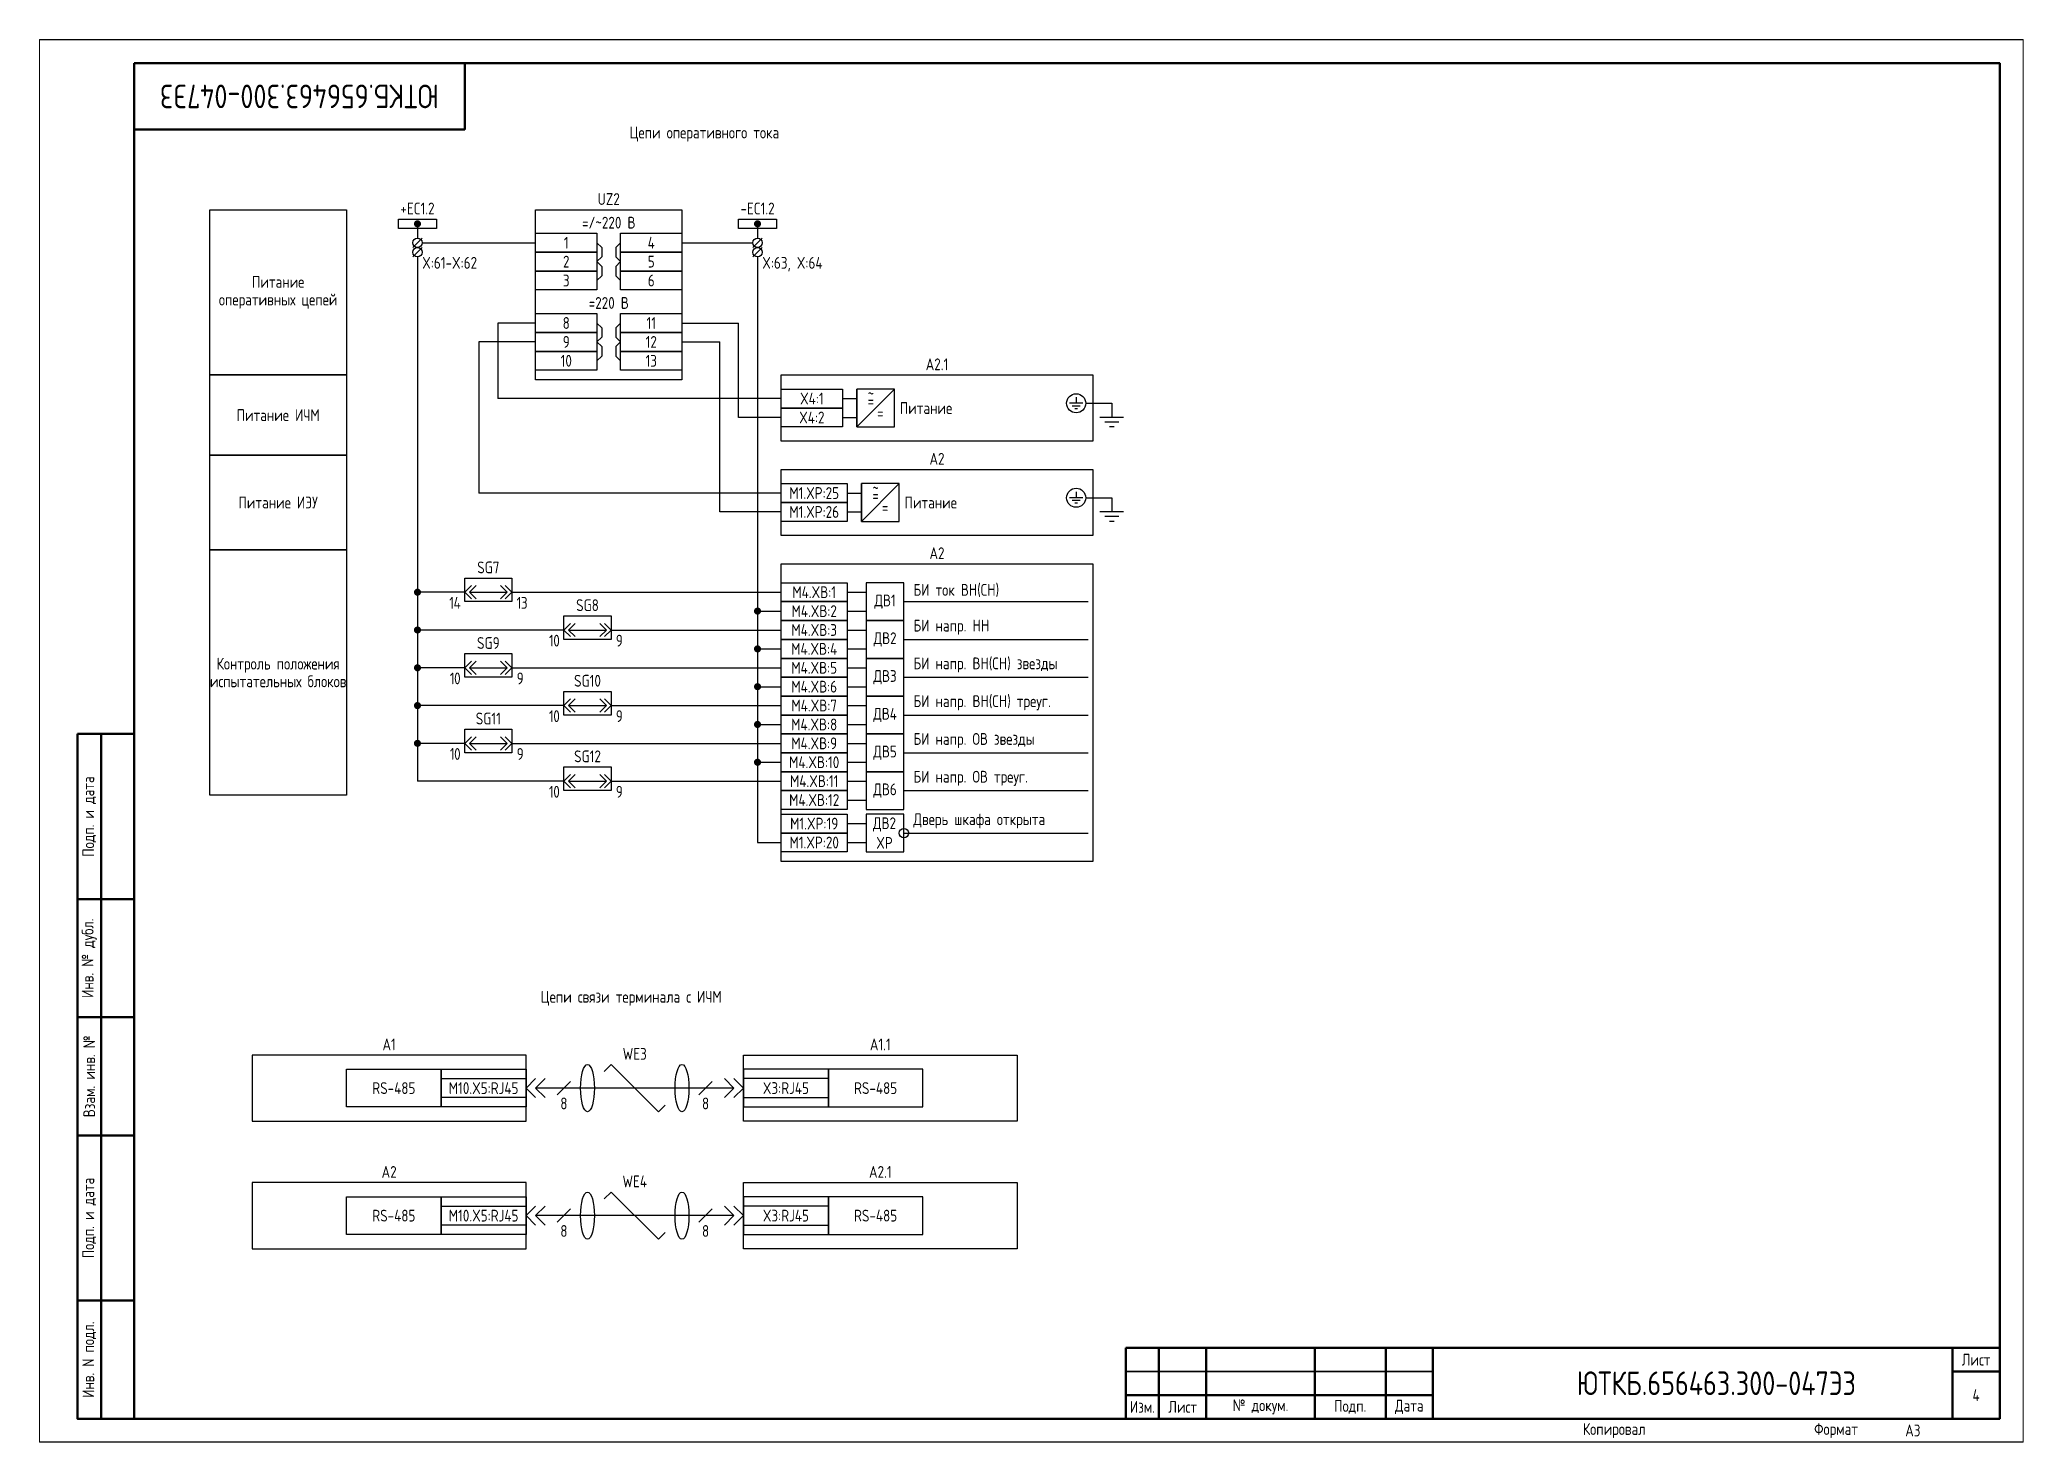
# Paper-space layout 'Лист4' of a CAD drawing. Header units: millimetres, sheet in inches. Extents: x 101.3 to 124.9, y 96.7 to 113.3.
# The model-space entities are those that its viewports show. They can reach past a viewport. Long polylines and large blocks are cut down to what shows.
import ezdxf

# ---------------------------------------------------------------- set-up
doc = ezdxf.new("R2010")
doc.units = ezdxf.units.MM
doc.styles.add('Gost_type_A', font='GOST_A.TTF')

# ---------------------------------------------------------------- blocks, each defined once
blk = doc.blocks.new('Формат_А3')
blk.add_lwpolyline([(-420, 297), (0, 297), (0, 0), (-420, 0)], close=True)
at = {"lineweight": 50}
blk.add_lwpolyline([(-400, 292), (-5, 292), (-5, 5), (-400, 5)], close=True, dxfattribs=at)
blk = doc.blocks.new('Штамп малый нижний')
at = {"lineweight": 50}
for points in [[(-185, 15), (-178, 15), (-178, 5), (-185, 5)], [(-178, 15), (-168, 15), (-168, 5), (-178, 5)], [(-168, 15), (-145, 15), (-145, 5), (-168, 5)], [(-145, 15), (-130, 15), (-130, 5), (-145, 5)], [(-130, 15), (-120, 15), (-120, 5), (-130, 5)], [(-120, 15), (-10, 15), (-10, 0), (-120, 0)], [(-10, 15), (0, 15), (0, 10), (-10, 10)], [(-10, 10), (0, 10), (0, 0), (-10, 0)], [(-185, 5), (-178, 5), (-178, 0), (-185, 0)], [(-178, 5), (-168, 5), (-168, 0), (-178, 0)], [(-168, 5), (-145, 5), (-145, 0), (-168, 0)], [(-145, 5), (-130, 5), (-130, 0), (-145, 0)], [(-130, 5), (-120, 5), (-120, 0), (-130, 0)]]:
    blk.add_lwpolyline(points, close=True, dxfattribs=at)
for points in [[(-185, 15), (-178, 15), (-178, 10), (-185, 10)], [(-178, 15), (-168, 15), (-168, 10), (-178, 10)], [(-168, 15), (-145, 15), (-145, 10), (-168, 10)], [(-145, 15), (-130, 15), (-130, 10), (-145, 10)], [(-130, 15), (-120, 15), (-120, 10), (-130, 10)], [(-185, 10), (-178, 10), (-178, 5), (-185, 5)], [(-178, 10), (-168, 10), (-168, 5), (-178, 5)], [(-168, 10), (-145, 10), (-145, 5), (-168, 5)], [(-145, 10), (-130, 10), (-130, 5), (-145, 5)], [(-130, 10), (-120, 10), (-120, 5), (-130, 5)]]:
    blk.add_lwpolyline(points, close=True)
at = {"char_height": 2.5, "style": 'Gost_type_A'}
for s, insert, width, attachment_point in [('Лист', (-5, 12.5), 10, 5), ('Изм.', (-181.5, 2.5), 7, 5), ('Лист', (-173, 2.5), 10, 5), ('№ докум.', (-156.5, 2.5), 23, 5), ('Подп.', (-137.5, 2.5), 15, 5), ('Дата', (-125, 2.5), 10, 5), ('Копировал', (-75, -2.53), 13.1202, 6), ('Формат', (-30, -2.53), 13.1202, 6)]:
    blk.add_mtext(s, dxfattribs=dict(at, insert=insert, width=width, attachment_point=attachment_point))
blk = doc.blocks.new('Штамп угловой верхний')
at = {"lineweight": 50}
blk.add_lwpolyline([(0, 0), (70, 0), (70, -14), (0, -14)], close=True, dxfattribs=at)
blk = doc.blocks.new('Штамп левый нижний')
at = {"lineweight": 50}
for points in [[(-12, 145), (-7, 145), (-7, 110), (-12, 110)], [(-7, 145), (0, 145), (0, 110), (-7, 110)], [(-12, 110), (-7, 110), (-7, 85), (-12, 85)], [(-7, 110), (0, 110), (0, 85), (-7, 85)], [(-12, 85), (-7, 85), (-7, 60), (-12, 60)], [(-7, 85), (0, 85), (0, 60), (-7, 60)], [(-12, 60), (-7, 60), (-7, 25), (-12, 25)], [(-7, 60), (0, 60), (0, 25), (-7, 25)], [(-12, 25), (-7, 25), (-7, 0), (-12, 0)], [(-7, 25), (0, 25), (0, 0), (-7, 0)]]:
    blk.add_lwpolyline(points, close=True, dxfattribs=at)
at = {"char_height": 2.5, "attachment_point": 5, "rotation": 90, "style": 'Gost_type_A'}
for s, insert, width in [('Подп. и дата', (-9.5, 127.5), 35), ('Инв. № дубл.', (-9.5, 97.5), 25), ('Взам. инв. №', (-9.5, 72.5), 25), ('Подп. и дата', (-9.5, 42.5), 35), ('Инв. N подл.', (-9.5, 12.5), 25)]:
    blk.add_mtext(s, dxfattribs=dict(at, insert=insert, width=width))
blk = doc.blocks.new('POINT')
at = {"const_width": 0.75}
blk.add_lwpolyline([(-0.375, 0, 1), (0.375, 0, 1)], format="xyb", close=True, dxfattribs=at)
blk = doc.blocks.new('Шинка')
blk.add_lwpolyline([(-4, 1), (4, 1), (4, -1), (-4, -1)], close=True)
blk.add_blockref('POINT', (0, 0))
blk = doc.blocks.new('БИ_разъем')
for p, q in [((0, 0), (1.41, 1.41)), ((0, 0), (1.41, 1.41)), ((0, 0), (1.41, -1.41)), ((0, 0), (1.41, -1.41)), ((1, 0), (2.41, 1.41)), ((1, 0), (2.41, -1.41)), ((1, 0), (9, 0)), ((9, 0), (7.59, 1.41)), ((9, 0), (7.59, -1.41)), ((10, 0), (8.59, 1.41)), ((10, 0), (8.59, 1.41)), ((10, 0), (8.59, -1.41)), ((10, 0), (8.59, -1.41))]:
    blk.add_line(p, q)

msp = doc.modelspace()

# ---------------------------------------------------------------- linework, layer by layer
for p, q in [((1340, 258), (1340, 255)), ((1412, 258), (1412, 255)), ((1341, 255), (1339, 253)), ((1341, 253), (1339, 251)), ((1341.01, 254), (1365, 254)), ((1396, 254), (1411, 254)), ((1413, 255), (1411, 253)), ((1413, 253), (1411, 251)), ((1340, 251), (1340, 140)), ((1412, 251), (1412, 127)), ((1365, 237), (1357, 237)), ((1357, 237), (1357, 221)), ((1396, 237), (1408, 237)), ((1408, 217), (1408, 237)), ((1353, 233), (1353, 201)), ((1365, 233), (1353, 233)), ((1396, 233), (1404, 233)), ((1404, 197), (1404, 233)), ((1433, 215), (1433, 223)), ((1433, 215), (1441, 223)), ((1417, 221), (1357, 221)), ((1481.48, 220), (1487, 220)), ((1417, 217), (1408, 217)), ((1434, 195), (1434, 203)), ((1434, 195), (1442, 203)), ((1417, 201), (1353, 201)), ((1481.48, 200), (1487, 200)), ((1417, 197), (1404, 197)), ((1350, 180), (1340, 180)), ((1360, 180), (1417, 180)), ((1431, 180), (1435, 180)), ((1443, 178), (1482, 178)), ((1412, 176), (1417, 176)), ((1431, 176), (1435, 176)), ((1371, 172), (1340, 172)), ((1381, 172), (1417, 172)), ((1412, 168), (1417, 168)), ((1431, 172), (1435, 172)), ((1431, 168), (1435, 168)), ((1443, 170), (1482, 170)), ((1350, 164), (1340, 164)), ((1360, 164), (1417, 164)), ((1431, 164), (1435, 164)), ((1412, 160), (1417, 160)), ((1431, 160), (1435, 160)), ((1443, 162), (1482, 162)), ((1371, 156), (1340, 156)), ((1381, 156), (1417, 156)), ((1431, 156), (1435, 156)), ((1412, 152), (1417, 152)), ((1431, 152), (1435, 152)), ((1443, 154), (1482, 154)), ((1350, 148), (1340, 148)), ((1360, 148), (1417, 148)), ((1431, 148), (1435, 148)), ((1412, 144), (1417, 144)), ((1431, 144), (1435, 144)), ((1443, 146), (1482, 146)), ((1371, 140), (1340, 140)), ((1381, 140), (1417, 140)), ((1431, 140), (1435, 140)), ((1431, 136), (1435, 136)), ((1431, 136), (1435, 136)), ((1443, 138), (1482, 138)), ((1431, 131), (1435, 131)), ((1412, 127), (1417, 127)), ((1431, 127), (1435, 127)), ((1443, 129), (1482, 129)), ((1379.53, 78.53), (1381, 80)), ((1381, 80), (1391, 70)), ((1363, 75), (1365, 77)), ((1363, 75), (1365, 77)), ((1365, 75), (1367, 77)), ((1365, 75), (1367, 77)), ((1372.41, 76.41), (1369.59, 73.59)), ((1402.41, 76.41), (1399.59, 73.59)), ((1407, 75), (1405, 77)), ((1407, 75), (1405, 77)), ((1409, 75), (1407, 77)), ((1409, 75), (1407, 77)), ((1363, 75), (1365, 73)), ((1363, 75), (1365, 73)), ((1407, 75), (1365, 75)), ((1365, 75), (1367, 73)), ((1365, 75), (1367, 73)), ((1391, 70), (1392.41, 71.41)), ((1407, 75), (1405, 73)), ((1407, 75), (1405, 73)), ((1409, 75), (1407, 73)), ((1409, 75), (1407, 73)), ((1379.53, 51.53), (1381, 53)), ((1381, 53), (1391, 43)), ((1363, 48), (1365, 50)), ((1363, 48), (1365, 50)), ((1363, 48), (1365, 46)), ((1363, 48), (1365, 46)), ((1365, 48), (1367, 50)), ((1365, 48), (1367, 50)), ((1407, 48), (1365, 48)), ((1365, 48), (1367, 46)), ((1365, 48), (1367, 46)), ((1372.41, 49.41), (1369.59, 46.59)), ((1402.41, 49.41), (1399.59, 46.59)), ((1407, 48), (1405, 50)), ((1407, 48), (1405, 50)), ((1407, 48), (1405, 46)), ((1407, 48), (1405, 46)), ((1409, 48), (1407, 50)), ((1409, 48), (1407, 50)), ((1409, 48), (1407, 46)), ((1409, 48), (1407, 46)), ((1391, 43), (1392.41, 44.41))]:
    msp.add_line(p, q)
at = {"ltscale": 4}
for p, q in [((1430, 221), (1433, 221)), ((1430, 217), (1433, 217)), ((1431, 201), (1434, 201)), ((1431, 197), (1434, 197))]:
    msp.add_line(p, q, dxfattribs=at)
at = {"ltscale": 4.32}
for p, q in [((1480.89, 220), (1478.04, 220)), ((1480.32, 219.43), (1478.61, 219.43)), ((1479.75, 218.86), (1479.18, 218.86)), ((1479.46, 221.28), (1479.46, 220)), ((1487, 220), (1487, 217)), ((1489.5, 217), (1484.5, 217)), ((1488.5, 216), (1485.5, 216)), ((1487.5, 215), (1486.5, 215)), ((1480.89, 200), (1478.04, 200)), ((1480.32, 199.43), (1478.61, 199.43)), ((1479.75, 198.86), (1479.18, 198.86)), ((1479.46, 201.28), (1479.46, 200)), ((1487, 200), (1487, 197)), ((1489.5, 197), (1484.5, 197)), ((1488.5, 196), (1485.5, 196)), ((1487.5, 195), (1486.5, 195))]:
    msp.add_line(p, q, dxfattribs=at)
for points in [[(1325, 226), (1296, 226), (1296, 261), (1325, 261)], [(1365, 261), (1396, 261), (1396, 225), (1365, 225)], [(1365, 256), (1378, 256), (1378, 252), (1365, 252)], [(1365, 252), (1378, 252), (1378, 248), (1365, 248)], [(1383, 256), (1396, 256), (1396, 252), (1383, 252)], [(1383, 252), (1396, 252), (1396, 248), (1383, 248)], [(1365, 248), (1378, 248), (1378, 244), (1365, 244)], [(1383, 248), (1396, 248), (1396, 244), (1383, 244)], [(1365, 239), (1378, 239), (1378, 235), (1365, 235)], [(1383, 239), (1396, 239), (1396, 235), (1383, 235)], [(1365, 235), (1378, 235), (1378, 231), (1365, 231)], [(1365, 231), (1378, 231), (1378, 227), (1365, 227)], [(1383, 235), (1396, 235), (1396, 231), (1383, 231)], [(1383, 231), (1396, 231), (1396, 227), (1383, 227)], [(1324.98, 209), (1296, 209), (1296, 226), (1325, 226)], [(1417, 226), (1483, 226), (1483, 212), (1417, 212)], [(1417, 223), (1430, 223), (1430, 219), (1417, 219)], [(1417, 219), (1430, 219), (1430, 215), (1417, 215)], [(1325, 189), (1296, 189), (1296, 209), (1325, 209)], [(1417, 206), (1483, 206), (1483, 192), (1417, 192)], [(1417, 203), (1431, 203), (1431, 199), (1417, 199)], [(1417, 199), (1431, 199), (1431, 195), (1417, 195)], [(1296, 189), (1325, 189), (1325, 137), (1296, 137)], [(1417, 186), (1483, 186), (1483, 123), (1417, 123)], [(1350, 183), (1360, 183), (1360, 178), (1350, 178)], [(1417, 182), (1431, 182), (1431, 178), (1417, 178)], [(1417, 178), (1431, 178), (1431, 174), (1417, 174)], [(1371, 175), (1381, 175), (1381, 170), (1371, 170)], [(1417, 174), (1431, 174), (1431, 170), (1417, 170)], [(1417, 170), (1431, 170), (1431, 166), (1417, 166)], [(1350, 167), (1360, 167), (1360, 162), (1350, 162)], [(1417, 166), (1431, 166), (1431, 162), (1417, 162)], [(1417, 162), (1431, 162), (1431, 158), (1417, 158)], [(1371, 159), (1381, 159), (1381, 154), (1371, 154)], [(1417, 158), (1431, 158), (1431, 154), (1417, 154)], [(1417, 154), (1431, 154), (1431, 150), (1417, 150)], [(1350, 151), (1360, 151), (1360, 146), (1350, 146)], [(1417, 150), (1431, 150), (1431, 146), (1417, 146)], [(1371, 143), (1381, 143), (1381, 138), (1371, 138)], [(1417, 146), (1431, 146), (1431, 142), (1417, 142)], [(1417, 142), (1431, 142), (1431, 138), (1417, 138)], [(1417, 138), (1431, 138), (1431, 134), (1417, 134)], [(1417, 133), (1431, 133), (1431, 129), (1417, 129)], [(1417, 129), (1431, 129), (1431, 125), (1417, 125)], [(1305, 68), (1363, 68), (1363, 82), (1305, 82)], [(1467, 68), (1409, 68), (1409, 82), (1467, 82)], [(1325, 79), (1345, 79), (1345, 71), (1325, 71)], [(1345, 79), (1363, 79), (1363, 71), (1345, 71)], [(1345, 77), (1363, 77), (1363, 73), (1345, 73)], [(1427, 79), (1409, 79), (1409, 71), (1427, 71)], [(1427, 77), (1409, 77), (1409, 73), (1427, 73)], [(1447, 79), (1427, 79), (1427, 71), (1447, 71)], [(1305, 41), (1363, 41), (1363, 55), (1305, 55)], [(1467, 41), (1409, 41), (1409, 55), (1467, 55)], [(1325, 52), (1345, 52), (1345, 44), (1325, 44)], [(1345, 52), (1363, 52), (1363, 44), (1345, 44)], [(1427, 52), (1409, 52), (1409, 44), (1427, 44)], [(1447, 52), (1427, 52), (1427, 44), (1447, 44)], [(1345, 50), (1363, 50), (1363, 46), (1345, 46)], [(1427, 50), (1409, 50), (1409, 46), (1427, 46)]]:
    msp.add_lwpolyline(points, close=True)
for points in [[(1378, 254), (1379, 253), (1379, 251), (1378, 250)], [(1383, 254), (1382, 253), (1382, 251), (1383, 250)], [(1378, 250), (1379, 249), (1379, 247), (1378, 246)], [(1383, 250), (1382, 249), (1382, 247), (1383, 246)], [(1378, 237), (1379, 236), (1379, 234), (1378, 233)], [(1383, 237), (1382, 236), (1382, 234), (1383, 233)], [(1378, 233), (1379, 232), (1379, 230), (1378, 229)], [(1383, 233), (1382, 232), (1382, 230), (1383, 229)]]:
    msp.add_lwpolyline(points)
at = {"ltscale": 4}
for points in [[(1433, 215), (1441, 215), (1441, 223), (1433, 223)], [(1434, 195), (1442, 195), (1442, 203), (1434, 203)], [(1435, 174), (1443, 174), (1443, 182), (1435, 182)], [(1435, 166), (1443, 166), (1443, 174), (1435, 174)], [(1435, 158), (1443, 158), (1443, 166), (1435, 166)], [(1435, 150), (1443, 150), (1443, 158), (1435, 158)], [(1435, 142), (1443, 142), (1443, 150), (1435, 150)], [(1435, 134), (1443, 134), (1443, 142), (1435, 142)], [(1435, 125), (1443, 125), (1443, 133), (1435, 133)]]:
    msp.add_lwpolyline(points, close=True, dxfattribs=at)
for centre, radius in [((1340, 254), 1), ((1340, 252), 1), ((1412, 254), 1), ((1412, 252), 1), ((1479.46, 220), 2.02), ((1479.46, 200), 2.02), ((1443, 129), 1)]:
    msp.add_circle(centre, radius)
for centre in [(1376, 75), (1396, 75), (1376, 48), (1396, 48)]:
    msp.add_ellipse(centre, major_axis=(0, -5), ratio=0.293778)

# ---------------------------------------------------------------- block references
at = {"color": 1}
for name, p in [('Формат_А3', (1260, 0)), ('Формат_А3', (1680, 0)), ('Формат_А3', (2100, 0)), ('Штамп левый нижний', (1280, 5)), ('Штамп малый нижний', (1675, 5))]:
    msp.add_blockref(name, p, dxfattribs=at)
for name, p in [('Штамп угловой верхний', (1280, 292)), ('Шинка', (1340, 258)), ('Шинка', (1412, 258)), ('POINT', (1340, 180)), ('БИ_разъем', (1350, 180)), ('POINT', (1412, 176)), ('POINT', (1412, 176)), ('POINT', (1340, 172)), ('БИ_разъем', (1371, 172)), ('POINT', (1412, 168)), ('POINT', (1412, 168)), ('POINT', (1340, 164)), ('БИ_разъем', (1350, 164)), ('POINT', (1412, 160)), ('POINT', (1412, 160)), ('POINT', (1340, 156)), ('БИ_разъем', (1371, 156)), ('POINT', (1412, 152)), ('POINT', (1412, 152)), ('POINT', (1340, 148)), ('БИ_разъем', (1350, 148)), ('POINT', (1412, 144)), ('POINT', (1412, 144)), ('БИ_разъем', (1371, 140))]:
    msp.add_blockref(name, p)

# ---------------------------------------------------------------- texts
at = {"insert": (1315, 285), "char_height": 5, "width": 70, "attachment_point": 5, "rotation": 180, "style": 'Gost_type_A'}
msp.add_mtext('ЮТКБ.656463.300-047Э3', dxfattribs=at)
at = {"char_height": 2.5, "line_spacing_factor": 0.9, "style": 'Gost_type_A'}
for s, insert, width, attachment_point in [('Цепи оперативного тока', (1400.75, 277), 197.5, 5), ('UZ2', (1380.5, 262), 31, 8), ('=/~220 В', (1380.5, 257), 31, 8), ('X:61-X:62', (1341, 251), 16, 1), ('X:63, X:64', (1413, 251), 16, 1), ('Питание\\Pоперативных цепей', (1310.5, 243.5), 29, 5), ('=220 В', (1380.5, 240), 31, 8), ('A2.1', (1450, 227), 66, 8), ('Питание ИЧМ', (1310.5, 217.5), 29, 5), ('A2', (1450, 207), 66, 8), ('Питание ИЭУ', (1310.5, 199), 29, 5), ('A2', (1450, 187), 66, 8), ('SG7', (1355, 184), 10, 8), ('{\\T0.9;14}', (1349, 179), 5, 3), ('{\\T0.9;13}', (1361, 179), 5, 1), ('SG8', (1376, 176), 10, 8), ('SG9', (1355, 168), 10, 8), ('{\\T0.9;10}', (1370, 171), 5, 3), ('{\\T0.9;9}', (1382, 171), 5, 1), ('{\\T0.9;10}', (1349, 163), 5, 3), ('{\\T0.9;9}', (1361, 163), 5, 1), ('SG10', (1376, 160), 10, 8), ('SG11', (1355, 152), 10, 8), ('{\\T0.9;10}', (1370, 155), 5, 3), ('{\\T0.9;9}', (1382, 155), 5, 1), ('{\\T0.9;10}', (1349, 147), 5, 3), ('{\\T0.9;9}', (1361, 147), 5, 1), ('SG12', (1376, 144), 10, 8), ('{\\T0.9;10}', (1370, 139), 5, 3), ('{\\T0.9;9}', (1382, 139), 5, 1), ('Цепи связи терминала с ИЧМ', (1385.25, 94), 197.5, 5), ('A1', (1334, 83), 58.0002, 8), ('A1.1', (1438, 83), 58.0002, 8), ('A2', (1334, 56), 58.0002, 8), ('A2.1', (1438, 56), 58.0002, 8)]:
    msp.add_mtext(s, dxfattribs=dict(at, insert=insert, width=width, attachment_point=attachment_point))
at = {"style": 'Gost_type_A'}
for s, insert, char_height, width, attachment_point in [('+EC1.2', (1340, 260), 2.5, 10, 8), ('-EC1.2', (1412, 260), 2.5, 10, 8), ('1', (1371.5, 254), 2.5, 13, 5), ('4', (1389.5, 254), 2.5, 13, 5), ('2', (1371.5, 250), 2.5, 13, 5), ('5', (1389.5, 250), 2.5, 13, 5), ('3', (1371.5, 246), 2.5, 13, 5), ('6', (1389.5, 246), 2.5, 13, 5), ('8', (1371.5, 237), 2.5, 13, 5), ('11', (1389.5, 237), 2.5, 13, 5), ('9', (1371.5, 233), 2.5, 13, 5), ('12', (1389.5, 233), 2.5, 13, 5), ('10', (1371.5, 229), 2.5, 13, 5), ('13', (1389.5, 229), 2.5, 13, 5), ('X4:1', (1423.5, 221), 2.5, 13, 5), ('~', (1436, 222.03), 2.5, 2.7, 5), ('=', (1436, 220.53), 2.5, 6, 5), ('Питание', (1447.67, 218.99), 2.5, 11.3452, 5), ('X4:2', (1423.5, 217), 2.5, 13, 5), ('=', (1438, 218), 2.5, 6, 5), ('M1.XP:25', (1424, 201), 2.5, 13.9956, 5), ('~', (1437, 202.03), 2.5, 2.7, 5), ('M1.XP:26', (1424, 197), 2.5, 13.9956, 5), ('=', (1437, 200.53), 2.5, 6, 5), ('=', (1439, 198), 2.5, 6, 5), ('Питание', (1448.67, 198.99), 2.5, 11.3452, 5), ('M4.XВ:1', (1424, 180), 2.5, 14, 5), ('БИ ток ВН(СН)', (1445, 179), 2.5, 43.2348, 7), ('M4.XВ:2', (1424, 176), 2.5, 14, 5), ('ДВ1', (1439, 178), 2.5, 7.9998, 5), ('M4.XВ:3', (1424, 172), 2.5, 14, 5), ('БИ напр. НН', (1445, 171), 2.5, 37.4344, 7), ('M4.XВ:4', (1424, 168), 2.5, 14, 5), ('ДВ2', (1439, 170), 2.5, 7.9998, 5), ('M4.XВ:5', (1424, 164), 2.5, 14, 5), ('БИ напр. ВН(СН) звезды', (1445, 163), 2.5, 39.3936, 7), ('M4.XВ:6', (1424, 160), 2.5, 14, 5), ('ДВ3', (1439, 162), 2.5, 7.9998, 5), ('M4.XВ:7', (1424, 156), 2.5, 14, 5), ('ДВ4', (1439, 154), 2.5, 7.9998, 5), ('БИ напр. ВН(СН) треуг.', (1445, 155), 2.5, 38.434, 7), ('M4.XВ:8', (1424, 152), 2.5, 14, 5), ('M4.XВ:9', (1424, 148), 2.5, 14, 5), ('ДВ5', (1439, 146), 2.5, 7.9998, 5), ('БИ напр. ОВ звезды', (1445, 147), 2.5, 44.8565, 7), ('M4.XВ:10', (1424, 144), 2.5, 14, 5), ('M4.XВ:11', (1424, 140), 2.5, 14, 5), ('ДВ6', (1439, 138), 2.5, 7.9998, 5), ('БИ напр. ОВ треуг.', (1445, 139), 2.5, 41.6473, 7), ('M4.XВ:12', (1424, 136), 2.5, 14, 5), ('M1.XP:19', (1424, 131), 2.5, 14, 5), ('ДВ2 XP', (1438.88, 129), 2.5, 7.7588, 5), ('Дверь шкафа открыта', (1445, 130), 2.5, 35.9749, 7), ('M1.XP:20', (1424, 127), 2.5, 14, 5), ('WE3', (1386, 81), 2.5, 20, 8), ('RS-485', (1335, 75), 2.5, 19.9998, 5), ('M10.X5:RJ45', (1354, 75), 2.5, 18.0002, 5), ('X3:RJ45', (1418, 75), 2.5, 18.0002, 5), ('RS-485', (1437, 75), 2.5, 19.9998, 5), ('8', (1371, 73), 2.5, 20, 2), ('8', (1401, 73), 2.5, 20, 2), ('WE4', (1386, 54), 2.5, 20, 8), ('RS-485', (1335, 48), 2.5, 19.9998, 5), ('M10.X5:RJ45', (1354, 48), 2.5, 18.0002, 5), ('X3:RJ45', (1418, 48), 2.5, 18.0002, 5), ('RS-485', (1437, 48), 2.5, 19.9998, 5), ('8', (1371, 46), 2.5, 20, 2), ('8', (1401, 46), 2.5, 20, 2), ('ЮТКБ.656463.300-047Э3', (1615, 12.5), 5, 120, 5), ('4', (1670, 10), 2.5, 10, 5), ('A3', (1655, 2.5), 2.5, 20, 4)]:
    msp.add_mtext(s, dxfattribs=dict(at, insert=insert, char_height=char_height, width=width, attachment_point=attachment_point))
at = {"lineweight": 25, "insert": (1310.5, 163), "char_height": 2.5, "width": 29, "attachment_point": 5, "line_spacing_factor": 0.9, "style": 'Gost_type_A'}
msp.add_mtext('Контроль положения\\Pиспытательных блоков', dxfattribs=at)

psp = doc.layouts.new('Лист4')

# ---------------------------------------------------------------- viewports
at = {"layer": '0'}
psp.add_viewport(center=(113.121, 105.008), size=(23.589, 16.681), view_center_point=(1470, 148.5), view_height=297, dxfattribs=at)

doc.saveas('drawing.dxf')
